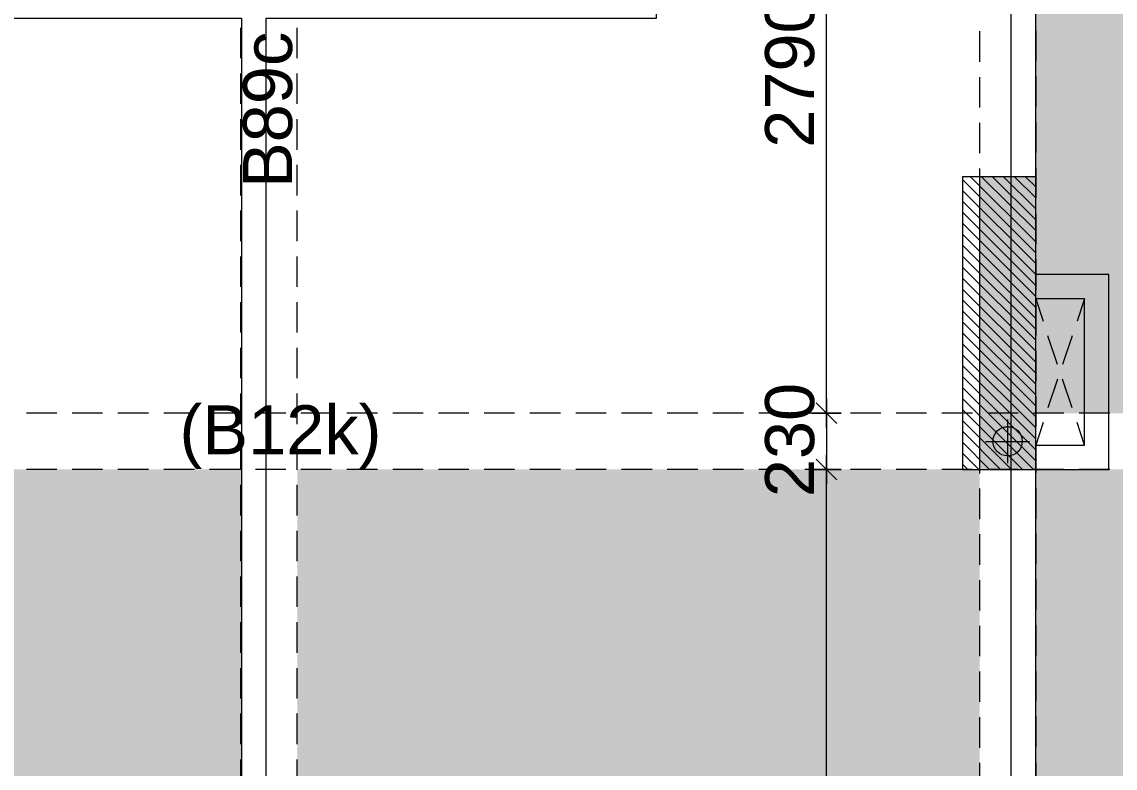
# Model space of a CAD drawing. Header units: millimetres. Extents: x -1303 to 98744, y -1303 to 90097.
# Drawn here: x 65661 to 70140, y 28153 to 31212 of the extents above; entities that cross this region are included whole.
import ezdxf

# ---------------------------------------------------------------- set-up
doc = ezdxf.new("R2010")
doc.units = ezdxf.units.MM
doc.layers.add('PDF_Geometry', color=7, linetype='Continuous')
doc.layers.add('PDF_Text', color=7, linetype='Continuous')
doc.layers.add('PDF_Solid Fills', color=192, linetype='Continuous', true_color=0xc2c0c0c0)
doc.styles.add('PDF ArialMT', font='arial.ttf')

msp = doc.modelspace()

# ---------------------------------------------------------------- hatches: boundary and pattern name
at = {"layer": 'PDF_Solid Fills', "true_color": 0x0000b2}
h = msp.add_hatch(color=33, dxfattribs=at)
h.paths.add_polyline_path([(22404.2843, 31942.72087), (22404.2843, 32112.74047), (19209.26177, 32112.74047), (19209.26177, 30922.67974), (22404.2843, 30922.67974), (22404.2843, 31642.7072), (21409.2932, 31642.7072), (21409.2932, 31942.72087)], flags=0)
h.paths.add_polyline_path([(11529.29261, 29607.70354), (11529.29261, 32397.68983), (12814.30857, 32397.68983), (12814.30857, 29607.70354)], flags=0)
h.paths.add_polyline_path([(12814.30857, 32627.71257), (12814.30857, 34142.75024), (8234.23832, 34142.75024), (8234.23832, 32627.71257)], flags=0)
h.paths.add_polyline_path([(12814.30857, 22167.74491), (12814.30857, 24957.72913), (11529.29261, 24957.72913), (11529.29261, 22167.74491)], flags=0)
h.paths.add_polyline_path([(8234.23832, 21937.72009), (8234.23832, 20422.68242), (12814.30857, 20422.68242), (12814.30857, 21937.72009)], flags=0)
h.paths.add_polyline_path([(21869.25605, 23642.75499), (21869.25605, 22452.69219), (19209.26177, 22452.69219), (19209.26177, 23642.75499)], flags=0)
h.paths.add_polyline_path([(23229.25373, 22452.69219), (23229.25373, 23642.75499), (25959.23687, 23642.75499), (25959.23687, 22452.69219)], flags=0)
h.paths.add_polyline_path([(32354.27376, 21952.6997), (32354.27376, 20422.68242), (36934.25928, 20422.68242), (36934.25928, 21952.6997)], flags=0)
h.paths.add_polyline_path([(33639.29074, 24957.72913), (33639.29074, 22182.72451), (32354.27376, 22182.72451), (32354.27376, 24957.72913)], flags=0)
h.paths.add_polyline_path([(26964.2984, 30922.67974), (26964.2984, 32112.74047), (30159.32092, 32112.74047), (30159.32092, 30922.67974)], flags=0)
h.paths.add_polyline_path([(28349.2614, 32342.68057), (28349.2614, 33242.7154), (27564.23691, 33242.7154), (27564.23691, 32342.68057)], flags=0)
h.paths.add_polyline_path([(40634.2682, 32627.71257), (40634.2682, 34142.75024), (36554.27309, 34142.75024), (36554.27309, 32627.71257)], flags=0)
h.paths.add_polyline_path([(36554.27309, 29607.70354), (36554.27309, 32397.68983), (37839.28802, 32397.68983), (37839.28802, 29607.70354)], flags=0)
h.paths.add_polyline_path([(41994.26382, 34142.75024), (41994.26382, 32627.71257), (46074.25892, 32627.71257), (46074.25892, 34142.75024)], flags=0)
h.paths.add_polyline_path([(46074.25892, 32397.68983), (46074.25892, 29607.70354), (44789.244, 29607.70354), (44789.244, 32397.68983)], flags=0)
h.paths.add_polyline_path([(45694.27273, 20422.68242), (45694.27273, 21952.6997), (50274.26033, 21952.6997), (50274.26033, 20422.68242)], flags=0)
h.paths.add_polyline_path([(48989.24127, 22182.72451), (48989.24127, 24957.72913), (50274.26033, 24957.72913), (50274.26033, 22182.72451)], flags=0)
h.paths.add_polyline_path([(52469.2958, 32112.74047), (52469.2958, 30922.67974), (55664.23361, 30922.67974), (55664.23361, 32112.74047)], flags=0)
h.paths.add_polyline_path([(55064.29717, 32342.68057), (55064.29717, 33242.7154), (54439.30655, 33242.7154), (54439.30655, 32342.68057)], flags=0)
h.paths.add_polyline_path([(63419.27024, 30922.67974), (63419.27024, 32112.74047), (60524.25933, 32112.74047), (60524.25933, 31222.69135), (60224.24978, 31222.69135), (60224.24978, 30922.67974)], flags=0)
h.paths.add_polyline_path([(60819.28118, 23642.75499), (60819.28118, 22452.69219), (63419.27024, 22452.69219), (63419.27024, 23642.75499)], flags=0)
h.paths.add_polyline_path([(56669.29721, 23642.75499), (56669.29721, 22452.69219), (59359.2507, 22452.69219), (59359.2507, 23642.75499)], flags=0)
h.paths.add_polyline_path([(71099.24354, 29607.70354), (71099.24354, 32397.68983), (69814.31126, 32397.68983), (69814.31126, 29607.70354)], flags=0)
h.paths.add_polyline_path([(71099.24354, 22167.74491), (71099.24354, 24957.72913), (69814.31126, 24957.72913), (69814.31126, 22167.74491)], flags=0)
h.paths.add_polyline_path([(69814.31126, 21937.72009), (69814.31126, 20422.68242), (74394.29472, 20422.68242), (74394.29472, 21937.72009)], flags=0)
h.paths.add_polyline_path([(69814.31126, 34142.75024), (69814.31126, 32627.71257), (74394.29472, 32627.71257), (74394.29472, 34142.75024)], flags=0)
at = {"layer": 'PDF_Solid Fills', "true_color": 0x00007f}
h = msp.add_hatch(color=254, dxfattribs=at)
h.paths.add_polyline_path([(31469.30117, 29377.68079), (31469.30117, 25187.75188), (33129.31253, 25187.75188), (33129.31253, 29377.68079)], flags=0)
h.paths.add_polyline_path([(33359.25057, 25187.75188), (33359.25057, 29377.68079), (36934.25928, 29377.68079), (36934.25928, 25187.75188)], flags=0)
h.paths.add_polyline_path([(37164.2841, 25187.75188), (37164.2841, 29377.68079), (40934.27775, 29377.68079), (40934.27775, 25187.75188)], flags=0)
h.paths.add_polyline_path([(41164.30255, 25182.67534), (41164.30255, 29377.68079), (45464.24791, 29377.68079), (45464.24791, 25182.67534)], flags=0)
h.paths.add_polyline_path([(45694.27273, 29377.68079), (45694.27273, 25187.75188), (49039.2587, 25187.75188), (49039.2587, 29377.68079)], flags=0)
h.paths.add_polyline_path([(49269.28352, 25187.75188), (49269.28352, 29377.68079), (51159.31349, 29377.68079), (51159.31349, 25187.75188)], flags=0)
h.paths.add_polyline_path([(41164.30255, 21382.72041), (41164.30255, 24957.72913), (45464.24791, 24957.72913), (45464.24791, 21382.72041)], flags=0)
h.paths.add_polyline_path([(37164.2841, 24957.72913), (37164.2841, 21382.72041), (40934.27775, 21382.72041), (40934.27775, 24957.72913)], flags=0)
h.paths.add_polyline_path([(40934.27775, 19182.68898), (40934.27775, 21152.69766), (37164.2841, 21152.69766), (37164.2841, 18512.67482), (40864.28888, 18512.67482), (40864.28888, 19182.68898)], flags=0)
h.paths.add_polyline_path([(41164.30255, 21152.69766), (41164.30255, 18512.67482), (43234.25726, 18512.67482), (43234.25726, 21152.69766)], flags=0)
h.paths.add_polyline_path([(41164.30255, 18282.73679), (45464.24791, 18282.73679), (45464.24791, 15760.43508), (41164.30255, 15663.95813)], flags=0)
h.paths.add_polyline_path([(37164.2841, 18282.73679), (40934.27775, 18282.73679), (40934.27775, 15658.79481), (37164.2841, 15574.16518)], flags=0)
h.paths.add_polyline_path([(12814.30857, 29377.68079), (12814.30857, 25187.75188), (8234.23832, 25187.75188), (8234.23832, 29377.68079)], flags=0)
h.paths.add_polyline_path([(13044.24764, 25187.75188), (13044.24764, 29377.68079), (15954.23712, 29377.68079), (15954.23712, 25187.75188)], flags=0)
h.paths.add_polyline_path([(16184.2609, 29377.68079), (16184.2609, 25187.75188), (18909.25016, 25187.75188), (18909.25016, 29377.68079)], flags=0)
h.paths.add_polyline_path([(66559.28558, 25187.75188), (66559.28558, 29377.68079), (63649.29506, 29377.68079), (63649.29506, 25187.75188)], flags=0)
h.paths.add_polyline_path([(66789.30626, 25187.75188), (66789.30626, 29377.68079), (69584.28231, 29377.68079), (69584.28231, 25187.75188)], flags=0)
h.paths.add_polyline_path([(69814.31126, 29377.68079), (69814.31126, 25187.75188), (74394.29472, 25187.75188), (74394.29472, 29377.68079)], flags=0)

# ---------------------------------------------------------------- linework, layer by layer
at = {"layer": 'PDF_Geometry', "color": 9, "lineweight": 0, "true_color": 0xc0c0c0}
for points in [[(69713.43341, 20282.11171), (69713.43341, 32527.1715)], [(69814.1377, 20282.11171), (69814.1377, 32527.1715)], [(69814.1377, 29377.25722), (70113.72988, 29377.25722), (70113.72988, 30177.00719), (69814.1377, 30177.00719)], [(69844.60933, 29569.36606), (69814.1377, 29477.1206), (70013.86858, 29477.1206), (70013.86858, 30077.14382), (69814.1377, 30077.14382), (69844.60933, 29984.89836)], [(70013.86858, 30077.14382), (69983.39695, 29984.89836)], [(69903.85006, 29807.17614), (69864.07248, 29925.65762)], [(69963.0908, 29925.65762), (69924.15622, 29807.17614)], [(69903.85006, 29747.9354), (69864.07248, 29629.45392)], [(69963.0908, 29629.45392), (69924.15622, 29747.9354)], [(70013.86858, 29477.1206), (69983.39695, 29569.36606)]]:
    msp.add_lwpolyline(points, dxfattribs=at)
at = {"layer": 'PDF_Geometry', "color": 122, "lineweight": 0, "true_color": 0x00b88a}
for points in [[(68957.68423, 29647.22698), (68957.68423, 29626.91462), (68957.68423, 32377.37747), (68957.68423, 32357.06719)], [(68957.68423, 29607.44939), (68957.68423, 29377.25722)], [(68957.68423, 25227.02118), (68957.68423, 25207.55595), (68957.68423, 29356.94694), (68957.68423, 29337.48171)]]:
    msp.add_lwpolyline(points, dxfattribs=at)
at = {"layer": 'PDF_Geometry', "color": 9, "lineweight": 0, "true_color": 0xc0c0c0}
msp.add_lwpolyline([(66560.97569, 31627.56023), (66560.97569, 31327.12506), (65661.36442, 31327.12506), (65661.36442, 31627.56023), (65561.49898, 31627.56023), (65561.49898, 31327.12506), (64288.67023, 31327.12506), (64288.67023, 31227.26168), (66560.97569, 31227.26168), (66560.97569, 18581.90334), (66661.68412, 18581.90334), (66661.68412, 31227.26168), (68261.18406, 31227.26168), (68261.18406, 31327.12506), (66661.68412, 31327.12506), (66661.68412, 31627.56023)], close=True, dxfattribs=at)
at = {"layer": 'PDF_Geometry', "color": 157, "lineweight": 0, "true_color": 0x3f5f7f}
for points in [[(66558.43846, 31063.92609), (66558.43846, 31188.33123)], [(66788.62856, 31063.92609), (66788.62856, 31188.33123)], [(69583.94346, 31173.9446), (69583.94346, 31048.69234)], [(69814.1377, 31176.48391), (69814.1377, 31051.23165)], [(66558.43846, 30876.04873), (66558.43846, 31001.301)], [(66788.62856, 30876.04873), (66788.62856, 31001.301)], [(69583.94346, 30986.06725), (69583.94346, 30861.66211)], [(69814.1377, 30988.60655), (69814.1377, 30864.19934)], [(66558.43846, 30688.17138), (66558.43846, 30813.42157)], [(66788.62856, 30688.17138), (66788.62856, 30813.42157)], [(69583.94346, 30799.03494), (69583.94346, 30673.78268)], [(69814.1377, 30801.57425), (69814.1377, 30676.32199)], [(66558.43846, 30501.13908), (66558.43846, 30626.39134)], [(66788.62856, 30501.13908), (66788.62856, 30626.39134)], [(69583.94346, 30611.15759), (69583.94346, 30486.75245)], [(69814.1377, 30613.69689), (69814.1377, 30489.29176)], [(66558.43846, 30313.26172), (66558.43846, 30438.51398)], [(66788.62856, 30313.26172), (66788.62856, 30438.51398)], [(69583.94346, 30424.12529), (69583.94346, 30298.8751)], [(69814.1377, 30426.66459), (69814.1377, 30301.41233)], [(66558.43846, 30126.22942), (66558.43846, 30250.63455)], [(66788.62856, 30126.22942), (66788.62856, 30250.63455)], [(69583.94346, 30236.24793), (69583.94346, 30111.84279)], [(69814.1377, 30238.78723), (69814.1377, 30114.3821)], [(66558.43846, 29938.35206), (66558.43846, 30063.60432)], [(66788.62856, 29938.35206), (66788.62856, 30063.60432)], [(69583.94346, 30049.2177), (69583.94346, 29923.96544)], [(69814.1377, 30051.75493), (69814.1377, 29926.50474)], [(66558.43846, 29751.31976), (66558.43846, 29875.72697)], [(66788.62856, 29751.31976), (66788.62856, 29875.72697)], [(69583.94346, 29861.33827), (69583.94346, 29736.08808)], [(69814.1377, 29863.87757), (69814.1377, 29738.62531)], [(66558.43846, 29563.4424), (66558.43846, 29688.69466)], [(66788.62856, 29563.4424), (66788.62856, 29688.69466)], [(69583.94346, 29674.30804), (69583.94346, 29549.05578)], [(69814.1377, 29676.84734), (69814.1377, 29551.59508)], [(65805.23479, 29607.44939), (65679.98046, 29607.44939)], [(65992.26708, 29607.44939), (65867.85988, 29607.44939)], [(66180.14237, 29607.44939), (66054.89218, 29607.44939)], [(66368.0218, 29607.44939), (66242.76747, 29607.44939)], [(66555.0541, 29607.44939), (66429.79977, 29607.44939)], [(66742.92939, 29607.44939), (66617.6792, 29607.44939)], [(66929.96169, 29607.44939), (66804.71149, 29607.44939)], [(67117.84111, 29607.44939), (66992.58678, 29607.44939)], [(67304.86928, 29607.44939), (67180.46621, 29607.44939)], [(67492.7487, 29607.44939), (67367.49851, 29607.44939)], [(67679.78101, 29607.44939), (67555.3738, 29607.44939)], [(67867.6563, 29607.44939), (67742.4061, 29607.44939)], [(68054.69273, 29607.44939), (67930.28552, 29607.44939)], [(68242.56388, 29607.44939), (68117.3137, 29607.44939)], [(68430.44331, 29607.44939), (68305.19312, 29607.44939)], [(68617.47975, 29607.44939), (68492.22128, 29607.44939)], [(68805.3509, 29607.44939), (68680.10071, 29607.44939)], [(68992.38733, 29607.44939), (68867.98013, 29607.44939)], [(69180.26676, 29607.44939), (69055.0083, 29607.44939)], [(69367.29493, 29607.44939), (69242.88772, 29607.44939)], [(69555.17435, 29607.44939), (69429.92416, 29607.44939)], [(69742.20252, 29607.44939), (69617.79531, 29607.44939)], [(69930.08194, 29607.44939), (69804.83174, 29607.44939)], [(70117.96136, 29607.44939), (69992.71117, 29607.44939)], [(66558.43846, 29376.41217), (66558.43846, 29500.81731)], [(66788.62856, 29376.41217), (66788.62856, 29500.81731)], [(69583.94346, 29486.43069), (69583.94346, 29361.17842)], [(69814.1377, 29488.96792), (69814.1377, 29363.71773)], [(65805.23479, 29377.25722), (65679.98046, 29377.25722)], [(65992.26708, 29377.25722), (65867.85988, 29377.25722)], [(66180.14237, 29377.25722), (66054.89218, 29377.25722)], [(66368.0218, 29377.25722), (66242.76747, 29377.25722)], [(66555.0541, 29377.25722), (66429.79977, 29377.25722)], [(66742.92939, 29377.25722), (66617.6792, 29377.25722)], [(66929.96169, 29377.25722), (66804.71149, 29377.25722)], [(67117.84111, 29377.25722), (66992.58678, 29377.25722)], [(67304.86928, 29377.25722), (67180.46621, 29377.25722)], [(67492.7487, 29377.25722), (67367.49851, 29377.25722)], [(67679.78101, 29377.25722), (67555.3738, 29377.25722)], [(67867.6563, 29377.25722), (67742.4061, 29377.25722)], [(68054.69273, 29377.25722), (67930.28552, 29377.25722)], [(68242.56388, 29377.25722), (68117.3137, 29377.25722)], [(68430.44331, 29377.25722), (68305.19312, 29377.25722)], [(68617.47975, 29377.25722), (68492.22128, 29377.25722)], [(68805.3509, 29377.25722), (68680.10071, 29377.25722)], [(68992.38733, 29377.25722), (68867.98013, 29377.25722)], [(69180.26676, 29377.25722), (69055.0083, 29377.25722)], [(69367.29493, 29377.25722), (69242.88772, 29377.25722)], [(69555.17435, 29377.25722), (69429.92416, 29377.25722)], [(69742.20252, 29377.25722), (69617.79531, 29377.25722)], [(69930.08194, 29377.25722), (69804.83174, 29377.25722)], [(70117.96136, 29377.25722), (69992.71117, 29377.25722)], [(66558.43846, 29188.53274), (66558.43846, 29313.785)], [(66788.62856, 29188.53274), (66788.62856, 29313.785)], [(69583.94346, 29298.55126), (69583.94346, 29174.14612)], [(69814.1377, 29301.09056), (69814.1377, 29176.68542)], [(66558.43846, 29000.65539), (66558.43846, 29125.90765)], [(66788.62856, 29000.65539), (66788.62856, 29125.90765)], [(69583.94346, 29111.52103), (69583.94346, 28986.26877)], [(69814.1377, 29114.06033), (69814.1377, 28988.80807)], [(66558.43846, 28813.62516), (66558.43846, 28938.87535)], [(66788.62856, 28813.62516), (66788.62856, 28938.87535)], [(69583.94346, 28923.64367), (69583.94346, 28799.23646)], [(69814.1377, 28926.1809), (69814.1377, 28801.77577)], [(66558.43846, 28625.74573), (66558.43846, 28750.99799)], [(66788.62856, 28625.74573), (66788.62856, 28750.99799)], [(69583.94346, 28736.61137), (69583.94346, 28611.35911)], [(69814.1377, 28739.15067), (69814.1377, 28613.89841)], [(66558.43846, 28438.7155), (66558.43846, 28563.12063)], [(66788.62856, 28438.7155), (66788.62856, 28563.12063)], [(69583.94346, 28548.73401), (69583.94346, 28424.32888)], [(69814.1377, 28551.27332), (69814.1377, 28426.86611)], [(66558.43846, 28250.83814), (66558.43846, 28376.08833)], [(66788.62856, 28250.83814), (66788.62856, 28376.08833)], [(69583.94346, 28361.70171), (69583.94346, 28236.44945)], [(69814.1377, 28364.24101), (69814.1377, 28238.98875)], [(66558.43846, 28063.80584), (66558.43846, 28188.21098)], [(66788.62856, 28063.80584), (66788.62856, 28188.21098)], [(69583.94346, 28173.82435), (69583.94346, 28048.57209)], [(69814.1377, 28176.36366), (69814.1377, 28051.1114)]]:
    msp.add_lwpolyline(points, dxfattribs=at)
at = {"layer": 'PDF_Geometry', "color": 5, "lineweight": 0}
for points in [[(69513.70253, 29377.25722), (69814.1377, 29377.25722), (69814.1377, 30577.30535), (69513.70253, 30577.30535)], [(69583.94346, 29377.25722), (69814.13605, 29377.25722), (69814.13605, 30577.30535), (69583.94346, 30577.30535)]]:
    msp.add_lwpolyline(points, close=True, dxfattribs=at)
at = {"layer": 'PDF_Geometry', "lineweight": 0}
for points in [[(69513.70253, 30566.30347), (69814.1377, 30265.8683)], [(69547.55438, 30577.30574), (69814.1377, 30310.72242)], [(69592.40642, 30577.30574), (69814.1377, 30356.42158)], [(69637.26674, 30577.30574), (69814.1377, 30401.2757)], [(69682.11879, 30577.30574), (69814.1377, 30446.12982)], [(69726.97084, 30577.30574), (69814.1377, 30490.98393)], [(69771.82289, 30577.30574), (69814.1377, 30535.83805)], [(69513.70253, 30521.44936), (69814.1377, 30221.01418)], [(69513.70253, 30476.59731), (69814.1377, 30176.16214)], [(69513.70253, 30431.7432), (69814.1377, 30131.30802)], [(69513.70253, 30386.88908), (69814.1377, 30086.45391)], [(69513.70253, 30342.03496), (69814.1377, 30041.59979)], [(69513.70253, 30297.18085), (69814.1377, 29996.74567)], [(69513.70253, 30252.3288), (69814.1377, 29951.89363)], [(69513.70253, 30206.62756), (69814.1377, 29907.03951)], [(69513.70253, 30161.77344), (69814.1377, 29862.1854)], [(69513.70253, 30116.9214), (69814.1377, 29817.33128)], [(69513.70253, 30072.06728), (69814.1377, 29772.47716)], [(69513.70253, 30027.21317), (69814.1377, 29727.62512)], [(69513.70253, 29982.35905), (69814.1377, 29682.771)], [(69513.70253, 29937.50493), (69814.1377, 29637.91689)], [(69513.70253, 29892.65289), (69814.1377, 29593.06277)], [(69513.70253, 29847.79878), (69814.1377, 29548.20865)], [(69513.70253, 29802.94466), (69814.1377, 29502.50949)], [(69513.70253, 29758.09054), (69814.1377, 29457.65537)], [(69513.70253, 29713.23643), (69814.1377, 29412.80125)], [(69513.70253, 29668.38438), (69804.83174, 29377.25722)], [(68957.68423, 29607.44939), (68957.68423, 29607.44939)], [(68957.68423, 29607.44939), (68957.68423, 29607.44939)], [(69048.23958, 29607.44939), (69048.23958, 29607.44939)], [(69048.23958, 29607.44939), (69048.23958, 29607.44939)], [(69110.86881, 29607.44939), (69110.86881, 29607.44939)], [(69110.86881, 29607.44939), (69110.86881, 29607.44939)], [(69173.48977, 29607.44939), (69173.48977, 29607.44939)], [(69173.48977, 29607.44939), (69173.48977, 29607.44939)], [(69236.119, 29607.44939), (69236.119, 29607.44939)], [(69236.119, 29607.44939), (69236.119, 29607.44939)], [(69298.74824, 29607.44939), (69298.74824, 29607.44939)], [(69298.74824, 29607.44939), (69298.74824, 29607.44939)], [(69360.52621, 29607.44939), (69360.52621, 29607.44939)], [(69360.52621, 29607.44939), (69360.52621, 29607.44939)], [(69423.14717, 29607.44939), (69423.14717, 29607.44939)], [(69423.14717, 29607.44939), (69423.14717, 29607.44939)], [(69513.70253, 29623.53027), (69759.9797, 29377.25722)], [(69513.70253, 29607.44939), (69513.70253, 29607.44939)], [(69513.70253, 29607.44939), (69513.70253, 29607.44939)], [(69513.70253, 29578.67615), (69715.11938, 29377.25722)], [(69513.70253, 29533.82203), (69670.26734, 29377.25722)], [(69513.70253, 29488.96792), (69625.41529, 29377.25722)], [(69513.70253, 29444.11587), (69580.56323, 29377.25722)], [(66558.43846, 29377.25722), (66558.43846, 29377.25722)], [(66558.43846, 29377.25722), (66558.43846, 29377.25722)], [(66788.62856, 29377.25722), (66788.62856, 29377.25722)], [(66788.62856, 29377.25722), (66788.62856, 29377.25722)], [(68957.68423, 29377.25722), (68957.68423, 29377.25722)], [(68957.68423, 29377.25722), (68957.68423, 29377.25722)], [(69048.23958, 29377.25722), (69048.23958, 29377.25722)], [(69048.23958, 29377.25722), (69048.23958, 29377.25722)], [(69110.86881, 29377.25722), (69110.86881, 29377.25722)], [(69110.86881, 29377.25722), (69110.86881, 29377.25722)], [(69173.48977, 29377.25722), (69173.48977, 29377.25722)], [(69173.48977, 29377.25722), (69173.48977, 29377.25722)], [(69236.119, 29377.25722), (69236.119, 29377.25722)], [(69236.119, 29377.25722), (69236.119, 29377.25722)], [(69298.74824, 29377.25722), (69298.74824, 29377.25722)], [(69298.74824, 29377.25722), (69298.74824, 29377.25722)], [(69360.52621, 29377.25722), (69360.52621, 29377.25722)], [(69360.52621, 29377.25722), (69360.52621, 29377.25722)], [(69423.14717, 29377.25722), (69423.14717, 29377.25722)], [(69423.14717, 29377.25722), (69423.14717, 29377.25722)], [(69513.70253, 29398.41463), (69535.71119, 29377.25722)], [(69513.70253, 29377.25722), (69513.70253, 29377.25722)], [(69513.70253, 29377.25722), (69513.70253, 29377.25722)], [(69583.94346, 29377.25722), (69583.94346, 29377.25722)], [(69583.94346, 29377.25722), (69583.94346, 29377.25722)], [(69814.1377, 29377.25722), (69814.1377, 29377.25722)], [(69814.1377, 29377.25722), (69814.1377, 29377.25722)], [(66558.43846, 29291.78255), (66558.43846, 29291.78255)], [(66558.43846, 29291.78255), (66558.43846, 29291.78255)], [(66788.62856, 29291.78255), (66788.62856, 29291.78255)], [(66788.62856, 29291.78255), (66788.62856, 29291.78255)], [(69583.94346, 29291.78255), (69583.94346, 29291.78255)], [(69583.94346, 29291.78255), (69583.94346, 29291.78255)], [(69814.1377, 29291.78255), (69814.1377, 29291.78255)], [(69814.1377, 29291.78255), (69814.1377, 29291.78255)], [(66558.43846, 29229.15538), (66558.43846, 29229.15538)], [(66558.43846, 29229.15538), (66558.43846, 29229.15538)], [(66788.62856, 29229.15538), (66788.62856, 29229.15538)], [(66788.62856, 29229.15538), (66788.62856, 29229.15538)], [(69583.94346, 29229.15538), (69583.94346, 29229.15538)], [(69583.94346, 29229.15538), (69583.94346, 29229.15538)], [(69814.1377, 29229.15538), (69814.1377, 29229.15538)], [(69814.1377, 29229.15538), (69814.1377, 29229.15538)], [(66558.43846, 29166.53028), (66558.43846, 29166.53028)], [(66558.43846, 29166.53028), (66558.43846, 29166.53028)], [(66788.62856, 29166.53028), (66788.62856, 29166.53028)], [(66788.62856, 29166.53028), (66788.62856, 29166.53028)], [(69583.94346, 29166.53028), (69583.94346, 29166.53028)], [(69583.94346, 29166.53028), (69583.94346, 29166.53028)], [(69814.1377, 29166.53028), (69814.1377, 29166.53028)], [(69814.1377, 29166.53028), (69814.1377, 29166.53028)], [(66558.43846, 29103.90312), (66558.43846, 29103.90312)], [(66558.43846, 29103.90312), (66558.43846, 29103.90312)], [(66788.62856, 29103.90312), (66788.62856, 29103.90312)], [(66788.62856, 29103.90312), (66788.62856, 29103.90312)], [(69583.94346, 29103.90312), (69583.94346, 29103.90312)], [(69583.94346, 29103.90312), (69583.94346, 29103.90312)], [(69814.1377, 29103.90312), (69814.1377, 29103.90312)], [(69814.1377, 29103.90312), (69814.1377, 29103.90312)], [(66558.43846, 29041.27802), (66558.43846, 29041.27802)], [(66558.43846, 29041.27802), (66558.43846, 29041.27802)], [(66788.62856, 29041.27802), (66788.62856, 29041.27802)], [(66788.62856, 29041.27802), (66788.62856, 29041.27802)], [(69583.94346, 29041.27802), (69583.94346, 29041.27802)], [(69583.94346, 29041.27802), (69583.94346, 29041.27802)], [(69814.1377, 29041.27802), (69814.1377, 29041.27802)], [(69814.1377, 29041.27802), (69814.1377, 29041.27802)], [(66558.43846, 28978.65293), (66558.43846, 28978.65293)], [(66558.43846, 28978.65293), (66558.43846, 28978.65293)], [(66788.62856, 28978.65293), (66788.62856, 28978.65293)], [(66788.62856, 28978.65293), (66788.62856, 28978.65293)], [(69583.94346, 28978.65293), (69583.94346, 28978.65293)], [(69583.94346, 28978.65293), (69583.94346, 28978.65293)], [(69814.1377, 28978.65293), (69814.1377, 28978.65293)], [(69814.1377, 28978.65293), (69814.1377, 28978.65293)], [(66558.43846, 28916.02576), (66558.43846, 28916.02576)], [(66558.43846, 28916.02576), (66558.43846, 28916.02576)], [(66788.62856, 28916.02576), (66788.62856, 28916.02576)], [(66788.62856, 28916.02576), (66788.62856, 28916.02576)], [(69583.94346, 28916.02576), (69583.94346, 28916.02576)], [(69583.94346, 28916.02576), (69583.94346, 28916.02576)], [(69814.1377, 28916.02576), (69814.1377, 28916.02576)], [(69814.1377, 28916.02576), (69814.1377, 28916.02576)], [(66558.43846, 28854.24572), (66558.43846, 28854.24572)], [(66558.43846, 28854.24572), (66558.43846, 28854.24572)], [(66788.62856, 28854.24572), (66788.62856, 28854.24572)], [(66788.62856, 28854.24572), (66788.62856, 28854.24572)], [(69583.94346, 28854.24572), (69583.94346, 28854.24572)], [(69583.94346, 28854.24572), (69583.94346, 28854.24572)], [(69814.1377, 28854.24572), (69814.1377, 28854.24572)], [(69814.1377, 28854.24572), (69814.1377, 28854.24572)], [(66558.43846, 28791.62063), (66558.43846, 28791.62063)], [(66558.43846, 28791.62063), (66558.43846, 28791.62063)], [(66788.62856, 28791.62063), (66788.62856, 28791.62063)], [(66788.62856, 28791.62063), (66788.62856, 28791.62063)], [(69583.94346, 28791.62063), (69583.94346, 28791.62063)], [(69583.94346, 28791.62063), (69583.94346, 28791.62063)], [(69814.1377, 28791.62063), (69814.1377, 28791.62063)], [(69814.1377, 28791.62063), (69814.1377, 28791.62063)], [(66558.43846, 28728.99553), (66558.43846, 28728.99553)], [(66558.43846, 28728.99553), (66558.43846, 28728.99553)], [(66788.62856, 28728.99553), (66788.62856, 28728.99553)], [(66788.62856, 28728.99553), (66788.62856, 28728.99553)], [(69583.94346, 28728.99553), (69583.94346, 28728.99553)], [(69583.94346, 28728.99553), (69583.94346, 28728.99553)], [(69814.1377, 28728.99553), (69814.1377, 28728.99553)], [(69814.1377, 28728.99553), (69814.1377, 28728.99553)], [(66558.43846, 28666.36836), (66558.43846, 28666.36836)], [(66558.43846, 28666.36836), (66558.43846, 28666.36836)], [(66788.62856, 28666.36836), (66788.62856, 28666.36836)], [(66788.62856, 28666.36836), (66788.62856, 28666.36836)], [(69583.94346, 28666.36836), (69583.94346, 28666.36836)], [(69583.94346, 28666.36836), (69583.94346, 28666.36836)], [(69814.1377, 28666.36836), (69814.1377, 28666.36836)], [(69814.1377, 28666.36836), (69814.1377, 28666.36836)], [(66558.43846, 28603.74327), (66558.43846, 28603.74327)], [(66558.43846, 28603.74327), (66558.43846, 28603.74327)], [(66788.62856, 28603.74327), (66788.62856, 28603.74327)], [(66788.62856, 28603.74327), (66788.62856, 28603.74327)], [(69583.94346, 28603.74327), (69583.94346, 28603.74327)], [(69583.94346, 28603.74327), (69583.94346, 28603.74327)], [(69814.1377, 28603.74327), (69814.1377, 28603.74327)], [(69814.1377, 28603.74327), (69814.1377, 28603.74327)], [(66558.43846, 28541.1161), (66558.43846, 28541.1161)], [(66558.43846, 28541.1161), (66558.43846, 28541.1161)], [(66788.62856, 28541.1161), (66788.62856, 28541.1161)], [(66788.62856, 28541.1161), (66788.62856, 28541.1161)], [(69583.94346, 28541.1161), (69583.94346, 28541.1161)], [(69583.94346, 28541.1161), (69583.94346, 28541.1161)], [(69814.1377, 28541.1161), (69814.1377, 28541.1161)], [(69814.1377, 28541.1161), (69814.1377, 28541.1161)], [(66558.43846, 28478.49101), (66558.43846, 28478.49101)], [(66558.43846, 28478.49101), (66558.43846, 28478.49101)], [(66788.62856, 28478.49101), (66788.62856, 28478.49101)], [(66788.62856, 28478.49101), (66788.62856, 28478.49101)], [(69583.94346, 28478.49101), (69583.94346, 28478.49101)], [(69583.94346, 28478.49101), (69583.94346, 28478.49101)], [(69814.1377, 28478.49101), (69814.1377, 28478.49101)], [(69814.1377, 28478.49101), (69814.1377, 28478.49101)], [(66558.43846, 28416.71097), (66558.43846, 28416.71097)], [(66558.43846, 28416.71097), (66558.43846, 28416.71097)], [(66788.62856, 28416.71097), (66788.62856, 28416.71097)], [(66788.62856, 28416.71097), (66788.62856, 28416.71097)], [(69583.94346, 28416.71097), (69583.94346, 28416.71097)], [(69583.94346, 28416.71097), (69583.94346, 28416.71097)], [(69814.1377, 28416.71097), (69814.1377, 28416.71097)], [(69814.1377, 28416.71097), (69814.1377, 28416.71097)], [(66558.43846, 28354.08587), (66558.43846, 28354.08587)], [(66558.43846, 28354.08587), (66558.43846, 28354.08587)], [(66788.62856, 28354.08587), (66788.62856, 28354.08587)], [(66788.62856, 28354.08587), (66788.62856, 28354.08587)], [(69583.94346, 28354.08587), (69583.94346, 28354.08587)], [(69583.94346, 28354.08587), (69583.94346, 28354.08587)], [(69814.1377, 28354.08587), (69814.1377, 28354.08587)], [(69814.1377, 28354.08587), (69814.1377, 28354.08587)], [(66558.43846, 28291.4587), (66558.43846, 28291.4587)], [(66558.43846, 28291.4587), (66558.43846, 28291.4587)], [(66788.62856, 28291.4587), (66788.62856, 28291.4587)], [(66788.62856, 28291.4587), (66788.62856, 28291.4587)], [(69583.94346, 28291.4587), (69583.94346, 28291.4587)], [(69583.94346, 28291.4587), (69583.94346, 28291.4587)], [(69814.1377, 28291.4587), (69814.1377, 28291.4587)], [(69814.1377, 28291.4587), (69814.1377, 28291.4587)], [(66558.43846, 28228.83361), (66558.43846, 28228.83361)], [(66558.43846, 28228.83361), (66558.43846, 28228.83361)], [(66788.62856, 28228.83361), (66788.62856, 28228.83361)], [(66788.62856, 28228.83361), (66788.62856, 28228.83361)], [(69583.94346, 28228.83361), (69583.94346, 28228.83361)], [(69583.94346, 28228.83361), (69583.94346, 28228.83361)], [(69814.1377, 28228.83361), (69814.1377, 28228.83361)], [(69814.1377, 28228.83361), (69814.1377, 28228.83361)], [(66558.43846, 28166.20852), (66558.43846, 28166.20852)], [(66558.43846, 28166.20852), (66558.43846, 28166.20852)], [(66788.62856, 28166.20852), (66788.62856, 28166.20852)], [(66788.62856, 28166.20852), (66788.62856, 28166.20852)], [(69583.94346, 28166.20852), (69583.94346, 28166.20852)], [(69583.94346, 28166.20852), (69583.94346, 28166.20852)], [(69814.1377, 28166.20852), (69814.1377, 28166.20852)], [(69814.1377, 28166.20852), (69814.1377, 28166.20852)]]:
    msp.add_lwpolyline(points, dxfattribs=at)
at = {"layer": 'PDF_Geometry', "color": 122, "lineweight": 0, "true_color": 0x00b88a}
for points in [[(68999.99904, 29565.13458), (68915.36941, 29649.76421)], [(68957.68423, 29547.3636), (68957.68423, 29667.53726)], [(68897.6005, 29607.44939), (69017.77622, 29607.44939)], [(68957.68423, 29437.34509), (68957.68423, 29317.17143)], [(69017.77622, 29377.25722), (68897.6005, 29377.25722)], [(68915.36941, 29419.57204), (68999.99904, 29334.94241)]]:
    msp.add_lwpolyline(points, close=True, dxfattribs=at)
at = {"layer": 'PDF_Geometry', "color": 20, "lineweight": 0, "true_color": 0xff4405}
for points in [[(69699.04471, 29582.0605), (69699.04471, 29402.64611)], [(69608.48936, 29492.35434), (69788.74881, 29492.35434)]]:
    msp.add_lwpolyline(points, dxfattribs=at)
at = {"layer": 'PDF_Geometry', "color": 7, "lineweight": 0, "true_color": 0xffffff}
msp.add_circle((69699.27827, 29492.70758), 59.98671, dxfattribs=at)
at = {"layer": 'PDF_Geometry', "color": 20, "lineweight": 0, "true_color": 0xff4405}
msp.add_circle((69699.2658, 29492.68701), 59.97423, dxfattribs=at)
at = {"layer": 'PDF_Solid Fills', "lineweight": 0}
msp.add_solid([(69584.28231, 29377.68079), (69814.31126, 29377.68079), (69584.28231, 30577.7293), (69814.31126, 30577.7293)], dxfattribs=at)

# ---------------------------------------------------------------- texts
at = {"layer": 'PDF_Text', "char_height": 201.084641, "attachment_point": 4, "rotation": 90, "style": 'PDF ArialMT'}
for s, insert in [('2790', (68807.57929, 30696.21553)), ('230', (68807.57929, 29263.75579))]:
    msp.add_mtext(s, dxfattribs=dict(at, insert=insert))
at = {"layer": 'PDF_Text', "color": 6, "insert": (66669.20042, 30531.40084), "char_height": 201.084641, "attachment_point": 4, "rotation": 90, "style": 'PDF ArialMT'}
msp.add_mtext('B89c', dxfattribs=at)
at = {"layer": 'PDF_Text', "color": 6, "insert": (66307.03426, 29509.78113), "char_height": 201.084641, "attachment_point": 4, "style": 'PDF ArialMT'}
msp.add_mtext('(B12k)', dxfattribs=at)

doc.saveas('drawing.dxf')
